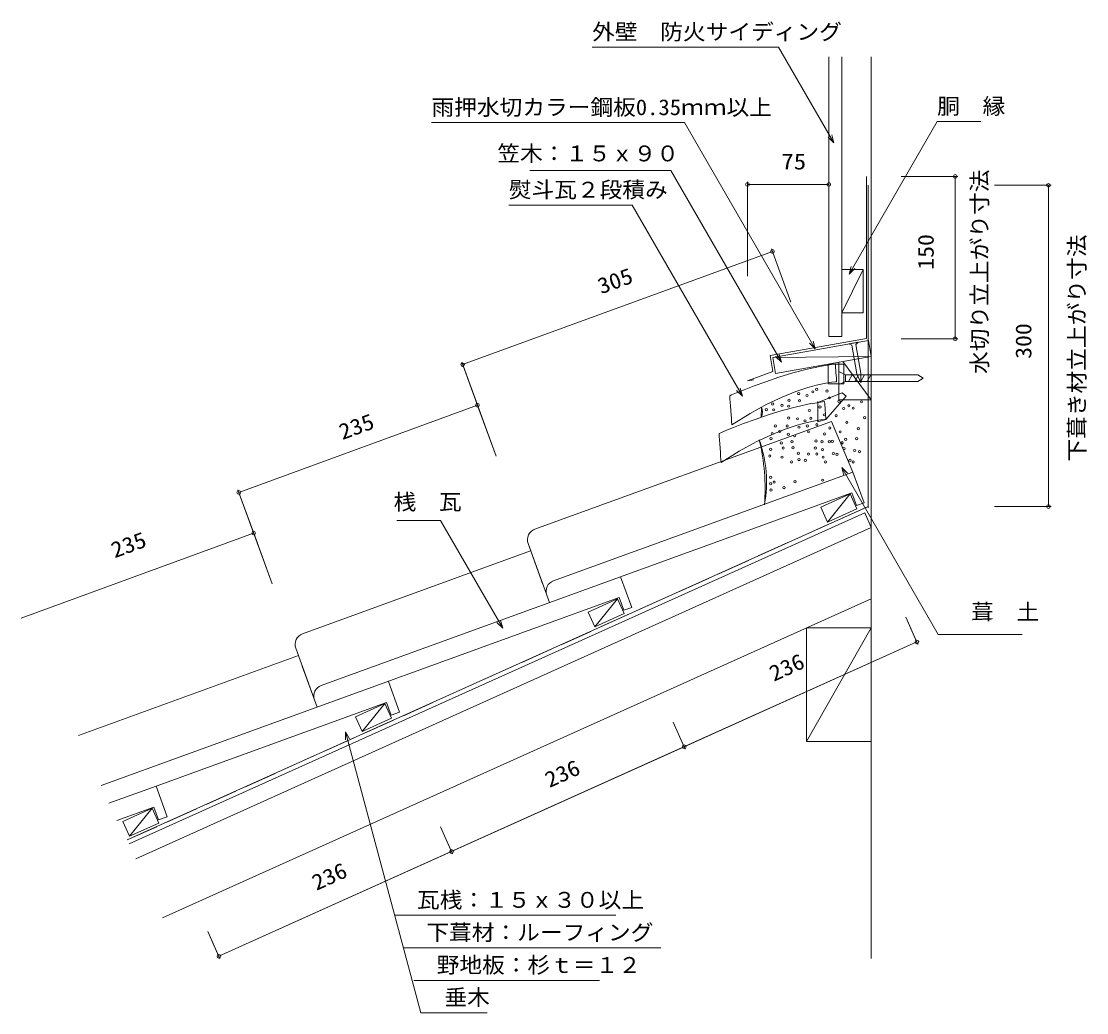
# Model space of a CAD drawing. Units: millimetres, scale not verified. Extents: x -486 to 500, y -455 to 462.
import ezdxf
from ezdxf.enums import TextEntityAlignment as Align

# ---------------------------------------------------------------- set-up
doc = ezdxf.new("R2010")
doc.units = ezdxf.units.MM
doc.header["$LTSCALE"] = 10
doc.linetypes.add('DASHED1', pattern=[1.8, 1.2, -0.6])
doc.linetypes.add('DASHED3', pattern=[4, 3, -1])
for name, color, linetype, lineweight in [('0-0_LAYER001', 2, 'Continuous', 18), ('0-1_LAYER003', 7, 'Continuous', 18), ('0-2_LAYER004', 2, 'Continuous', 18), ('0-3_LAYER005', 2, 'Continuous', 18), ('0-4_LAYER006', 2, 'Continuous', 18), ('0-5_LAYER007', 2, 'Continuous', 18)]:
    doc.layers.add(name, color=color, linetype=linetype, lineweight=lineweight)
doc.styles.add('ＭＳ ゴシック', font='')
doc.styles.get('ＭＳ ゴシック').set_extended_font_data('MS Gothic')

msp = doc.modelspace()

# ---------------------------------------------------------------- linework, layer by layer
at = {"layer": '0-0_LAYER001'}
for p, q in [((186.05, 313.14), (186.05, 225.81)), ((261.19, 310.64), (186.05, 310.64)), ((261.19, 313.14), (261.19, 295.64)), ((209.07, 248.69), (-77.42, 144.07)), ((208.21, 251.04), (226.22, 201.72)), ((207.03, 152.38), (296.19, 168.1)), ((209.34, 150.76), (297.98, 166.39)), ((279.76, 163.18), (288.53, 164.72)), ((282.6, 162.06), (279.76, 163.18)), ((282.6, 162.06), (287.29, 135.46)), ((286.25, 162.7), (288.53, 164.72)), ((286.25, 162.7), (290.94, 136.11)), ((207.03, 152.38), (209.63, 137.61)), ((209.34, 150.76), (211.95, 135.99)), ((211.95, 135.99), (300.58, 151.62)), ((-78.28, 146.42), (-60.27, 97.11)), ((270.58, 111.62), (270.58, 146.33)), ((300.58, 111.62), (274.09, 146.95)), ((186.05, 129.03), (209.63, 137.61)), ((186.05, 129.03), (191.96, 130.05)), ((270.58, 125.62), (270.58, 137.62)), ((276.58, 134.62), (270.58, 137.62)), ((270.58, 125.62), (276.58, 128.62)), ((276.58, 128.62), (276.58, 134.62)), ((300.58, 134.62), (276.58, 134.62)), ((300.58, 128.62), (276.58, 128.62)), ((279.47, 128.62), (282.93, 134.62)), ((285.19, 128.62), (288.65, 134.62)), ((287.29, 135.46), (290.73, 127.23)), ((290.73, 127.23), (290.94, 136.11)), ((290.91, 128.62), (294.38, 134.62)), ((296.64, 128.62), (300.1, 134.62)), ((300.58, 127.37), (300.58, 135.87)), ((-64.56, 108.85), (-46.55, 59.53)), ((270.58, 111.62), (300.58, 111.62)), ((-284.45, 25.89), (-63.7, 106.5)), ((199.13, 104.81), (198.78, 95.43)), ((-285.3, 28.24), (-267.3, -21.08)), ((281.12, 24.53), (259.92, -1.46)), ((-271.58, -9.33), (-253.58, -58.65)), ((-485.65, -90.17), (-270.73, -11.68)), ((65.91, -72.33), (44.71, -98.32)), ((343.74, -114.62), (332.46, -89.55)), ((127.51, -209.2), (342.72, -112.34)), ((-149.3, -169.19), (-170.5, -195.18)), ((128.54, -211.48), (117.25, -186.4)), ((-185.69, -195.31), (-116.09, -455.08)), ((-87.7, -306.06), (127.51, -209.2)), ((-364.51, -266.04), (-385.71, -292.03)), ((-86.67, -308.34), (-97.96, -283.26)), ((-302.91, -402.91), (-87.7, -306.06)), ((-140.61, -365.02), (64.22, -365.02)), ((-301.88, -405.19), (-313.17, -380.12)), ((-131.98, -395.11), (106.04, -395.11)), ((-122.43, -425.21), (49.24, -425.21)), ((-116.09, -455.08), (-54.81, -455.08))]:
    msp.add_line(p, q, dxfattribs=at)
at = {"layer": '0-0_LAYER001', "color": 3}
for p, q in [((267.31, 144.75), (254.45, 142.8)), ((257.35, 109.93), (244.5, 107.98))]:
    msp.add_line(p, q, dxfattribs=at)
at = {"layer": '0-0_LAYER001', "linetype": 'DASHED1'}
for p, q in [((343.58, 134.62), (300.58, 134.62)), ((343.58, 128.62), (300.58, 128.62)), ((348.58, 131.62), (343.58, 134.62)), ((343.58, 128.62), (348.58, 131.62))]:
    msp.add_line(p, q, dxfattribs=at)
at = {"layer": '0-0_LAYER001', "color": 4}
for p, q in [((-11.55, -8.32), (263.86, 91.61)), ((283.55, 44.73), (263.86, 91.61)), ((5.77, -56.05), (283.55, 44.73)), ((293.9, 16.4), (283.55, 44.73)), ((-208.17, -152.48), (282.55, 25.55)), ((282.55, 25.55), (286.8, 13.82)), ((293.9, 16.4), (286.8, 13.82)), ((-225.49, -104.74), (-14.52, -28.2)), ((-16.9, -21.32), (2.9, -75.9)), ((-16.9, -21.32), (-3.13, -59.28)), ((79.05, -80.36), (68.71, -52.03)), ((-411.83, -245.18), (67.35, -71.33)), ((67.35, -71.33), (71.6, -83.06)), ((79.05, -80.36), (71.6, -83.06)), ((-231.75, -118.07), (-211.94, -172.66)), ((-432.73, -198.73), (-229.36, -124.95)), ((-225.72, -134.69), (-211.94, -172.66)), ((-135.8, -177.11), (-146.14, -148.78)), ((-360.99, -245.54), (-147.85, -168.21)), ((-147.85, -168.21), (-143.6, -179.94)), ((-135.8, -177.11), (-143.6, -179.94)), ((-404.55, -261.34), (-360.99, -245.54)), ((-350.64, -273.87), (-360.99, -245.54)), ((-397.28, -277.51), (-363.05, -265.09)), ((-363.05, -265.09), (-358.79, -276.83)), ((-350.64, -273.87), (-358.79, -276.83))]:
    msp.add_line(p, q, dxfattribs=at)
at = {"layer": '0-0_LAYER001'}
for points in [[(297.98, 166.39), (300.58, 151.62), (209.34, 150.76)], [(260.78, 144.52), (260.78, 126.33), (274.3, 126.33)], [(260.78, 144.52), (275.16, 144.52), (275.16, 126.33)], [(251.25, 109), (273.6, 118.01), (277.24, 114.89)], [(251.25, 109.87), (251.25, 91.15), (258.52, 93.33), (277.24, 114.89)], [(275.15, 41.67), (273.21, 48.92), (278.51, 43.61)], [(273.21, 48.92), (362.4, -105.57), (440.22, -105.57)], [(-40.4, -99.7), (-97.88, -0.15), (-138.38, -0.15)], [(-42.34, -92.45), (-40.4, -99.7), (-45.71, -94.39)], [(-185.69, -202.81), (-185.69, -195.31), (-181.94, -201.8)]]:
    msp.add_lwpolyline(points, dxfattribs=at)
at = {"layer": '0-0_LAYER001', "color": 3}
for points in [[(267.31, 144.75), (267.34, 144.29), (267.43, 143.03), (267.56, 141.17), (267.72, 138.91), (267.89, 136.46), (268.23, 131.74), (268.36, 129.88), (268.45, 128.62), (268.48, 128.16), (267.33, 128.1), (263.97, 127.77), (258.52, 126.94), (251.09, 125.38), (241.79, 122.88), (230.76, 119.21), (218.1, 114.14), (203.94, 107.45), (188.38, 98.91), (171.56, 88.3), (171.51, 89.05), (171.36, 91.11), (171.15, 94.13), (170.89, 97.8), (170.61, 101.8), (170.33, 105.8), (170.07, 109.47), (169.85, 112.5), (169.71, 114.55), (169.66, 115.3), (171.28, 116.01), (175.86, 117.93), (182.96, 120.81), (192.16, 124.36), (203.03, 128.33), (215.13, 132.43), (228.04, 136.39), (241.33, 139.95), (254.56, 142.82)], [(257.35, 109.93), (257.39, 109.46), (257.48, 108.2), (257.61, 106.34), (257.77, 104.09), (257.94, 101.63), (258.11, 99.17), (258.27, 96.92), (258.4, 95.06), (258.49, 93.8), (258.52, 93.33), (257.38, 93.27), (254.02, 92.94), (248.56, 92.11), (241.13, 90.56), (231.84, 88.06), (220.8, 84.39), (208.14, 79.32), (193.98, 72.63), (178.43, 64.09), (161.6, 53.47), (161.55, 54.23), (161.41, 56.28), (161.19, 59.31), (160.93, 62.98), (160.65, 66.98), (160.37, 70.97), (160.11, 74.65), (159.9, 77.67), (159.75, 79.72), (159.7, 80.48), (161.32, 81.18), (165.9, 83.11), (173.01, 85.98), (182.21, 89.54), (193.07, 93.5), (205.18, 97.6), (218.09, 101.56), (231.37, 105.12), (244.61, 108)]]:
    msp.add_lwpolyline(points, dxfattribs=at)
at = {"layer": '0-0_LAYER001'}
for points in [[(259.92, -1.46), (287.27, 10.85), (281.12, 24.53), (253.76, 12.22)], [(44.71, -98.32), (72.07, -86.01), (65.91, -72.33), (38.55, -84.64)], [(-170.5, -195.18), (-143.14, -182.86), (-149.3, -169.19), (-176.66, -181.5)], [(-385.71, -292.03), (-358.35, -279.72), (-364.51, -266.04), (-391.86, -278.36)]]:
    msp.add_lwpolyline(points, close=True, dxfattribs=at)
for centre in [(186.05, 310.64), (261.19, 310.64), (209.07, 248.69), (-77.42, 144.07), (-63.7, 106.5), (-284.45, 25.89), (-270.73, -11.68), (342.72, -112.34), (127.51, -209.2), (127.51, -209.2), (-87.7, -306.06), (-87.7, -306.06), (-302.91, -402.91)]:
    msp.add_circle(centre, 1.7, dxfattribs=at)
at = {"layer": '0-0_LAYER001', "color": 4}
for centre in [(-7.12, -17.77), (10.2, -65.51), (-221.97, -114.53), (-204.65, -162.27)]:
    msp.add_arc(centre, 10.4, 109.94091, 199.94091, dxfattribs=at)
at = {"layer": '0-1_LAYER003'}
for p, q in [((42.37, 437.57), (214.87, 437.57)), ((265.91, 349.18), (214.87, 437.57)), ((300.58, -405.05), (300.58, 428.64)), ((-106.24, 367.84), (127.76, 367.84)), ((248.58, 158.57), (127.76, 367.84)), ((361.48, 368.79), (401.98, 368.79)), ((-15.43, 323.46), (115.07, 323.46)), ((296.19, 318.04), (296.19, 168.1)), ((328.25, 318.04), (379.95, 318.04)), ((378.25, 318.04), (378.25, 168.04)), ((186.05, 313.14), (186.05, 233.36)), ((186.05, 310.64), (261.19, 310.64)), ((297.52, 309.88), (297.52, 11.64)), ((464.42, 12.89), (464.42, 309.88)), ((-34.69, 291.62), (79.31, 291.62)), ((209.07, 248.69), (-77.42, 144.07)), ((226.22, 201.72), (208.21, 251.04)), ((293.19, 231.93), (273.19, 191.93)), ((280.01, 227.67), (281.95, 234.92)), ((273.19, 191.93), (293.19, 191.93)), ((328.25, 168.04), (379.95, 168.04)), ((248.58, 158.57), (246.64, 165.82)), ((209.34, 150.76), (300.58, 151.62)), ((217.37, 146.28), (212.07, 151.58)), ((274.09, 146.95), (300.58, 111.62)), ((181.29, 114.99), (175.98, 120.29)), ((251.25, 109.87), (251.25, 91.15)), ((-63.7, 106.5), (-284.45, 25.89)), ((273.21, 48.92), (278.51, 43.61)), ((-285.03, 27.49), (-253.58, -58.65)), ((281.12, 24.53), (259.92, -1.46)), ((297.52, 12.89), (-387.59, -295.41)), ((414.42, 12.89), (466.92, 12.89)), ((-270.73, -11.68), (-485.65, -90.17)), ((-355.17, -367.45), (300.58, -72.36)), ((44.71, -98.32), (65.91, -72.33)), ((-45.71, -94.39), (-40.4, -99.7)), ((332.46, -89.55), (343.42, -113.89)), ((300.58, -99.36), (240.58, -204.36)), ((342.72, -112.34), (-302.91, -402.91)), ((-170.5, -195.18), (-149.3, -169.19)), ((128.21, -210.75), (117.25, -186.4)), ((-185.69, -195.31), (-185.69, -202.81)), ((-185.69, -195.31), (-181.94, -201.8)), ((-185.69, -195.31), (-116.09, -455.08)), ((240.58, -204.36), (300.58, -204.36)), ((-385.71, -292.03), (-364.51, -266.04)), ((-87, -307.61), (-97.96, -283.26)), ((-140.22, -365.02), (64.22, -365.02)), ((-302.21, -404.47), (-313.17, -380.12)), ((-122.43, -425.21), (49.24, -425.21)), ((-116.09, -455.08), (-54.81, -455.08))]:
    msp.add_line(p, q, dxfattribs=at)
at = {"layer": '0-1_LAYER003', "color": 3}
msp.add_line((300.58, 428.64), (300.58, -405.05), dxfattribs=at)
at = {"layer": '0-1_LAYER003', "color": 2}
for p, q in [((-385.95, -299.06), (294.43, 7.11)), ((-379.79, -312.74), (300.58, -6.57)), ((-355.17, -367.45), (300.58, -72.36))]:
    msp.add_line(p, q, dxfattribs=at)
at = {"layer": '0-1_LAYER003'}
for points in [[(261.19, 428.64), (261.19, 170.14), (273.19, 170.14), (273.19, 428.64)], [(361.48, 368.79), (280.01, 227.67), (285.32, 232.98)], [(263.97, 356.42), (265.91, 349.18), (260.61, 354.48)], [(115.07, 323.46), (217.37, 146.28), (215.43, 153.52)], [(414.42, 309.88), (464.42, 309.88), (466.12, 309.88)], [(79.31, 291.62), (181.29, 114.99), (179.35, 122.24)], [(273.19, 231.93), (293.19, 231.93), (293.19, 191.93)], [(296.19, 168.1), (207.03, 152.38), (209.63, 137.61), (186.05, 129.03), (191.96, 130.05)], [(243.28, 163.88), (248.58, 158.57), (246.64, 165.82)], [(279.76, 163.18), (282.6, 162.06), (287.29, 135.46)], [(287.29, 135.46), (290.73, 127.23), (290.94, 136.11), (286.25, 162.7), (288.53, 164.72)], [(-77.42, 144.07), (-78.01, 145.67), (-46.55, 59.53)], [(300.58, 111.62), (270.58, 111.62), (270.58, 146.33)], [(270.58, 137.62), (276.58, 134.62), (276.58, 128.62), (270.58, 125.62)], [(276.58, 134.62), (343.58, 134.62), (348.58, 131.62), (343.58, 128.62), (276.58, 128.62)], [(251.25, 109), (273.6, 118.01), (277.24, 114.89), (258.52, 93.33), (251.25, 91.15)], [(362.4, -105.57), (273.21, 48.92), (275.15, 41.68)], [(-385.95, -299.06), (294.43, 7.11), (300.58, -6.57), (-379.79, -312.74)], [(-138.38, -0.15), (-97.88, -0.15), (-40.4, -99.7), (-42.34, -92.45)], [(240.58, -204.36), (240.58, -99.36), (300.58, -99.36)], [(362.4, -105.57), (440.22, -105.57), (362.4, -105.57)], [(-131.98, -395.11), (106.04, -395.11), (-131.98, -395.11)]]:
    msp.add_lwpolyline(points, dxfattribs=at)
for points in [[(209.34, 150.76), (211.95, 135.99), (300.58, 151.62), (297.98, 166.39)], [(260.78, 144.52), (275.16, 144.52), (275.16, 126.33), (260.78, 126.33)], [(281.12, 24.53), (287.27, 10.85), (259.92, -1.46), (253.76, 12.22)], [(38.55, -84.64), (44.71, -98.32), (72.07, -86.01), (65.91, -72.33)], [(-176.66, -181.5), (-170.5, -195.18), (-143.14, -182.86), (-149.3, -169.19)], [(-391.86, -278.36), (-385.71, -292.03), (-358.35, -279.72), (-364.51, -266.04)]]:
    msp.add_lwpolyline(points, close=True, dxfattribs=at)
for centre, radius, start, end in [((186.4, 100.58), 13.41, 337.44897, 18.38719), ((87.47, 35.55), 116.17, 349.84748, 19.37157)]:
    msp.add_arc(centre, radius, start, end, dxfattribs=at)
at = {"layer": '0-2_LAYER004'}
for p, q in [((127.76, 367.84), (-106.24, 367.84)), ((380.75, 318.04), (328.25, 318.04)), ((378.25, 168.04), (378.25, 318.04)), ((466.92, 309.88), (414.42, 309.88)), ((464.42, 309.88), (464.42, 12.89)), ((380.75, 168.04), (328.25, 168.04)), ((466.92, 12.89), (414.42, 12.89)), ((300.58, -6.57), (294.43, 7.11))]:
    msp.add_line(p, q, dxfattribs=at)
at = {"layer": '0-2_LAYER004', "linetype": 'DASHED3'}
msp.add_line((-387.59, -295.41), (297.52, 12.89), dxfattribs=at)
at = {"layer": '0-2_LAYER004'}
for points in [[(265.91, 349.18), (214.87, 437.57), (42.37, 437.57)], [(280.01, 227.67), (361.48, 368.79), (401.98, 368.79)], [(263.97, 356.42), (265.91, 349.18), (260.61, 354.48)], [(217.37, 146.28), (115.07, 323.46), (-15.43, 323.46)], [(181.29, 114.99), (79.31, 291.62), (-34.69, 291.62)], [(285.32, 232.98), (280.01, 227.67), (281.95, 234.92)], [(246.64, 165.82), (248.58, 158.57), (243.28, 163.88)], [(215.43, 153.52), (217.37, 146.28), (212.07, 151.58)], [(179.35, 122.24), (181.29, 114.99), (175.98, 120.29)]]:
    msp.add_lwpolyline(points, dxfattribs=at)
for centre in [(378.25, 318.04), (464.42, 309.88), (378.25, 168.04), (464.42, 12.89)]:
    msp.add_circle(centre, 1.7, dxfattribs=at)
at = {"layer": '0-3_LAYER005'}
for p, q in [((240.58, -99.36), (300.58, -99.36)), ((240.58, -99.36), (240.58, -204.36)), ((300.58, -99.36), (240.58, -204.36)), ((240.58, -204.36), (300.58, -204.36))]:
    msp.add_line(p, q, dxfattribs=at)
for centre in [(233.43, 117.34), (246.45, 118.96), (250.11, 121.16), (259.61, 119.69), (209.36, 107.66), (224.5, 111.17), (234.16, 110.76), (241.11, 115.51), (261.87, 113.37), (270.65, 110.07), (291.49, 109.71), (203.51, 102.54), (210.3, 102.33), (217.91, 106.42), (224.13, 105.69), (243.23, 101.66), (257.12, 97.64), (275.04, 103.49), (279.79, 106.05), (283.81, 103.86), (224.21, 94.72), (232.26, 93.99), (239.2, 92.16), (244.66, 94.37), (250.17, 88.5), (268.09, 96.91), (277.96, 90.77), (294.42, 95.08), (208.86, 80.46), (211.78, 87.4), (215.8, 82.29), (222.75, 87.4), (223.85, 79.73), (229.7, 78.26), (233.72, 86.31), (241.4, 87.4), (242.5, 81.92), (257.26, 79.97), (262.24, 85.58), (271.75, 81.92), (288.57, 84.84), (207.76, 75.7), (217.27, 71.68), (227.14, 72.78), (249.44, 73.51), (254.93, 72.78), (261.76, 72.77), (264.43, 73.14), (273.58, 72.05), (273.58, 71.68), (276.87, 74.97), (287.1, 75.7), (206.66, 59.61), (207.39, 65.83), (218, 58.52), (219.09, 66.93), (228.23, 67.29), (232.99, 62.17), (242.5, 61.44), (248.71, 66.93), (250.17, 61.44), (255.46, 65.56), (256.02, 58.52), (265.36, 61.96), (268.82, 61.08), (275.26, 66.46), (285.16, 64.66), (289.66, 63.64), (226.77, 54.13), (233.72, 56.32), (239.57, 55.59), (258.22, 54.13), (280.89, 55.59), (283.81, 54.13), (207.39, 39.86), (207.39, 34.01), (210.68, 35.47), (219.83, 30.35), (230.06, 35.84), (255.66, 37.3), (207.76, 28.16)]:
    msp.add_circle(centre, 1.02, dxfattribs=at)
at = {"layer": '0-3_LAYER005', "color": 3}
msp.add_circle((253.1, 104.96), 1.02, dxfattribs=at)
at = {"layer": '0-4_LAYER006'}
for p, q in [((261.19, 170.14), (261.19, 428.64)), ((273.19, 170.14), (273.19, 428.64)), ((296.19, 168.1), (296.19, 318.04)), ((293.19, 231.93), (273.19, 191.93)), ((273.19, 170.14), (261.19, 170.14))]:
    msp.add_line(p, q, dxfattribs=at)
at = {"layer": '0-4_LAYER006', "linetype": 'DASHED3'}
msp.add_line((297.52, 12.89), (297.52, 309.88), dxfattribs=at)
at = {"layer": '0-4_LAYER006'}
msp.add_lwpolyline([(273.19, 191.93), (273.19, 231.93), (293.19, 231.93), (293.19, 191.93)], close=True, dxfattribs=at)
at = {"layer": '0-5_LAYER007'}
msp.add_arc((6.31, 29.01), 196, 355.72559, 13.40027, dxfattribs=at)

# ---------------------------------------------------------------- texts
at = {"layer": '0-0_LAYER001', "color": 7, "style": 'ＭＳ ゴシック'}
for s, width, p in [('75', 1.15, (217.36, 320.13)), ('桟\u3000瓦', 1.05, (-141.26, 5.4)), ('\u3000葺\u3000土', 1.05, (371.92, -96.22)), ('\u3000瓦桟：１５ｘ３０以上', 1.05, (-140.6, -362.52)), ('\u3000下葺材：ルーフィング', 1.05, (-131.98, -392.61)), ('\u3000野地板：杉ｔ＝１２', 1.05, (-122.43, -422.71)), ('\u3000垂木', 1.05, (-115.26, -452.58))]:
    msp.add_text(s, height=14.66, dxfattribs=dict(at, width=width)).set_placement(p, align=Align.BOTTOM_LEFT)
at = {"layer": '0-0_LAYER001', "color": 7, "style": 'ＭＳ ゴシック', "width": 1.1}
for s, rotation, p in [('305', 20.061, (52.13, 204.91)), ('235', 20.061, (-187.13, 70.22)), ('235', 20.061, (-397.87, -39.11)), ('236', 24.231, (212.16, -153.19)), ('236', 24.231, (4.59, -251.43)), ('236', 24.231, (-210.9, -346.5))]:
    msp.add_text(s, height=14.66, rotation=rotation, dxfattribs=at).set_placement(p, align=Align.BOTTOM_LEFT)
at = {"layer": '0-1_LAYER003', "style": 'ＭＳ ゴシック', "width": 1.05}
msp.add_text('下葺き材立上がり寸法', height=14.66, rotation=90, dxfattribs=at).set_placement((502.55, 54.45), align=Align.BOTTOM_LEFT)
at = {"layer": '0-2_LAYER004', "color": 7, "style": 'ＭＳ ゴシック', "width": 1.05}
for s, p in [('外壁\u3000防火サイディング', (42.37, 440.07)), ('雨押水切カラー鋼板0.35ｍｍ以上', (-106.24, 370.34)), ('胴\u3000縁', (361.48, 371.29)), ('笠木：１５ｘ９０', (-45.32, 327.63)), ('熨斗瓦２段積み', (-34.69, 294.12))]:
    msp.add_text(s, height=14.66, dxfattribs=at).set_placement(p, align=Align.BOTTOM_LEFT)
at = {"layer": '0-2_LAYER004', "color": 7, "style": 'ＭＳ ゴシック'}
for s, width, p in [('水切り立上がり寸法', 1.05, (412.49, 135.5)), ('150', 1.1, (362.69, 231.84)), ('300', 1.1, (453.01, 149.45))]:
    msp.add_text(s, height=14.66, rotation=90, dxfattribs=dict(at, width=width)).set_placement(p, align=Align.BOTTOM_LEFT)

doc.saveas('drawing.dxf')
